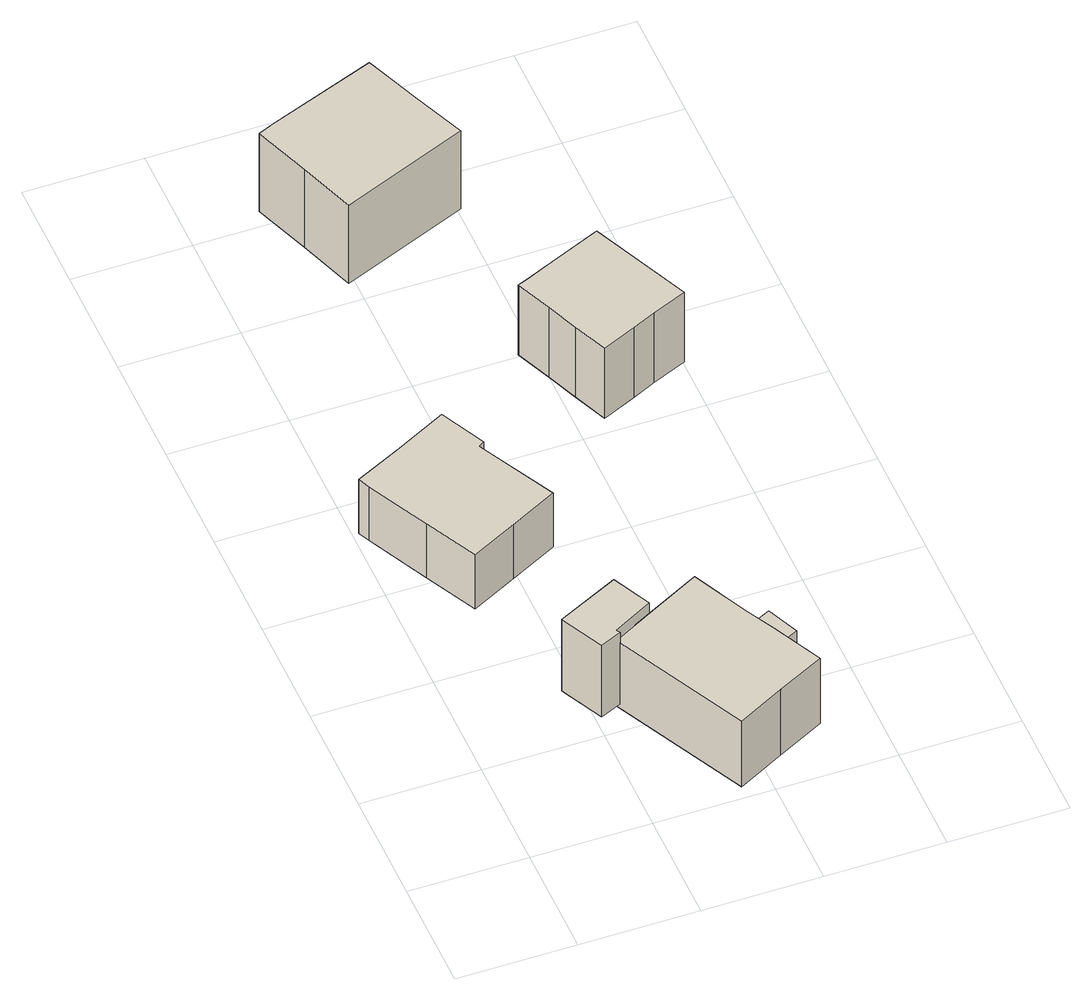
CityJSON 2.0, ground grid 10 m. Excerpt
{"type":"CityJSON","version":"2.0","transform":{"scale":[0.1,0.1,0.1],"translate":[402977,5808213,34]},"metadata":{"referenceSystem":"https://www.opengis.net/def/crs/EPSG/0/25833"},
"CityObjects":{
"building1":{"type":"Building","attributes":{"Gemeindeschluessel":"11000009","BezugspunktDach":"2200","function":"31001_2000","measuredHeight":7.75,"storeysAboveGround":1},"address":[{"country":"Germany","locality":"Berlin","thoroughfareNumber":"28A (1)","thoroughfareName":"Tegernseestraße"}],"geometry":[{"type":"Solid","lod":"1","boundaries":[[[[0,1,2,3,4,5]],[[6,7,8,9,10,11]],[[6,11,5,4]],[[7,6,4,3]],[[8,7,3,2]],[[9,8,2,1]],[[10,9,1,0]],[[11,10,0,5]]]]}]},
"building2":{"type":"Building","attributes":{"Gemeindeschluessel":"11000009","BezugspunktDach":"2200","function":"31001_1010","measuredHeight":7.8,"storeysAboveGround":1},"address":[{"country":"Germany","locality":"Berlin","thoroughfareNumber":"28","thoroughfareName":"Tegernseestraße"}],"geometry":[{"type":"Solid","lod":"1","boundaries":[[[[12,13,14,15,16,17,18,19,20,21]],[[22,23,24,25,26,27,28,29,30,31]],[[22,31,21,20]],[[23,22,20,19]],[[24,23,19,18]],[[25,24,18,17]],[[26,25,17,16]],[[27,26,16,15]],[[28,27,15,14]],[[29,28,14,13]],[[30,29,13,12]],[[31,30,12,21]]]]}]},
"building3":{"type":"Building","attributes":{"Gemeindeschluessel":"11000009","BezugspunktDach":"2200","function":"31001_1010","measuredHeight":8.47,"storeysAboveGround":2},"address":[{"country":"Germany","locality":"Berlin","thoroughfareNumber":"28A","thoroughfareName":"Tegernseestraße"}],"geometry":[{"type":"Solid","lod":"1","boundaries":[[[[32,33,34,35,36,37,38,39]],[[40,41,42,43,44,45,46,47]],[[40,47,39,38]],[[41,40,38,37]],[[42,41,37,36]],[[43,42,36,35]],[[44,43,35,34]],[[45,44,34,33]],[[46,45,33,32]],[[47,46,32,39]]]]}]},
"building4":{"type":"Building","attributes":{"Gemeindeschluessel":"11000009","BezugspunktDach":"2200","function":"51009_1610","measuredHeight":4.74,"storeysAboveGround":0},"address":[{"country":"Germany","locality":"Berlin"}],"geometry":[{"type":"Solid","lod":"1","boundaries":[[[[48,49,50,51]],[[52,53,43,42]],[[52,42,51,50]],[[53,52,50,49]],[[43,53,49,48]],[[42,43,48,51]]]]}]},
"building5":{"type":"Building","attributes":{"Gemeindeschluessel":"11000009","BezugspunktDach":"2200","function":"31001_1010","measuredHeight":10.43,"storeysAboveGround":2},"address":[{"country":"Germany","locality":"Berlin","thoroughfareNumber":"24","thoroughfareName":"Tegernseestraße"}],"geometry":[{"type":"Solid","lod":"1","boundaries":[[[[54,55,56,57,58,59,60]],[[61,62,63,64,65,66,67]],[[61,67,60,59]],[[62,61,59,58]],[[63,62,58,57]],[[64,63,57,56]],[[65,64,56,55]],[[66,65,55,54]],[[67,66,54,60]]]]}]},
"building6":{"type":"Building","attributes":{"Gemeindeschluessel":"11000009","BezugspunktDach":"2200","function":"31001_1010","measuredHeight":10.85,"storeysAboveGround":2},"address":[{"country":"Germany","locality":"Berlin","thoroughfareNumber":"26","thoroughfareName":"Tegernseestraße"}],"geometry":[{"type":"Solid","lod":"1","boundaries":[[[[68,69,70,71,72,73,74,75,76,77,78]],[[79,80,81,82,83,84,85,86,87,88,89]],[[79,89,78,77]],[[80,79,77,76]],[[81,80,76,75]],[[82,81,75,74]],[[83,82,74,73]],[[84,83,73,72]],[[85,84,72,71]],[[86,85,71,70]],[[87,86,70,69]],[[88,87,69,68]],[[89,88,68,78]]]]}]}
},
"vertices":[
[102,111,86],[120,119,86],[118,122,86],[152,140,86],[136,173,86],[84,148,86],[136,173,9],[152,140,9],[118,122,9],[120,119,9],[102,111,9],[84,148,9],
[7,351,66],[33,298,66],[55,254,66],[94,274,66],[134,294,66],[100,361,66],[105,364,66],[86,403,66],[41,380,66],[2,361,66],[41,380,8],[86,403,8],[105,364,8],[100,361,8],[134,294,8],[94,274,8],[55,254,8],[33,298,8],[7,351,8],[2,361,8],
[175,7,75],[215,28,75],[255,48,75],[234,91,75],[220,118,75],[198,164,75],[158,143,75],[118,122,75],[158,143,5],[198,164,5],[220,118,5],[234,91,5],[255,48,5],[215,28,5],[175,7,5],[118,122,5],
[234,91,53],[257,102,53],[245,130,53],[220,118,53],[245,130,5],[257,102,5],
[75,660,92],[92,612,92],[200,655,92],[181,701,92],[162,748,92],[71,714,92],[57,708,92],[71,714,8],[162,748,8],[181,701,8],[200,655,8],[92,612,8],[75,660,8],[57,708,8],
[200,471,75],[211,444,75],[223,415,75],[252,428,75],[272,437,75],[301,449,75],[263,534,75],[225,518,75],[211,512,75],[195,505,75],[187,502,75],[195,505,0],[211,512,0],[225,518,0],[263,534,0],[301,449,0],[272,437,0],[252,428,0],[223,415,0],[211,444,0],[200,471,0],[187,502,0]
]}
